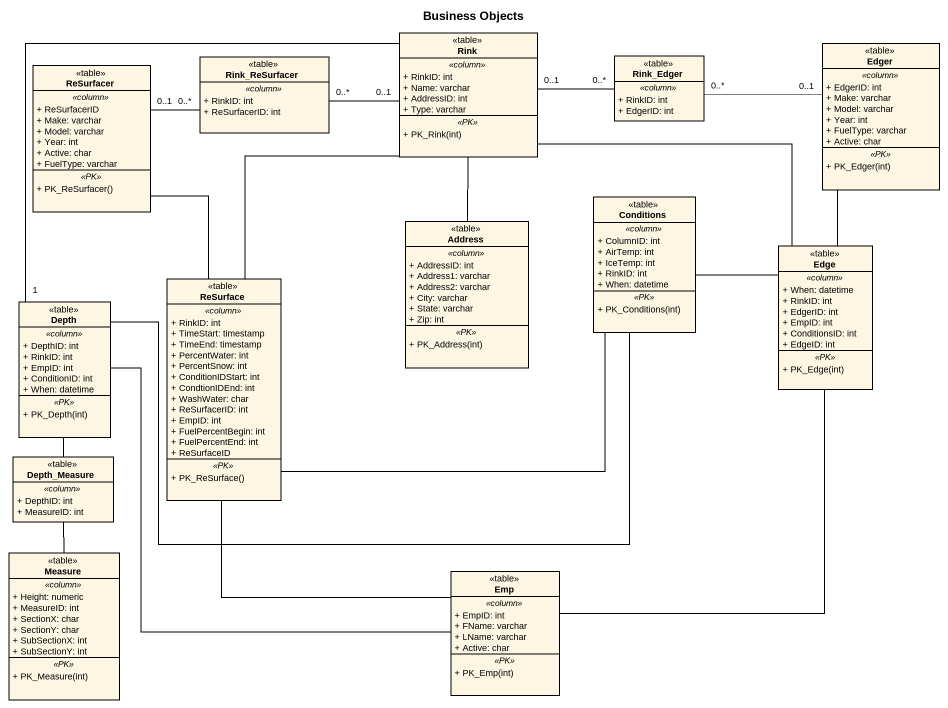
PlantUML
@startuml
title Business Objects
hide circle
hide empty members
skinparam classAttributeIconSize 0
class Rink <<table>> {
  .. <<column>> ..
  + RinkID: int
  + Name: varchar
  + AddressID: int
  + Type: varchar
  .. <<PK>> ..
  + PK_Rink(int)
}
class Edger <<table>> {
  .. <<column>> ..
  + EdgerID: int
  + Make: varchar
  + Model: varchar
  + Year: int
  + FuelType: varchar
  + Active: char
  .. <<PK>> ..
  + PK_Edger(int)
}
class ReSurfacer <<table>> {
  .. <<column>> ..
  + ReSurfacerID
  + Make: varchar
  + Model: varchar
  + Year: int
  + Active: char
  + FuelType: varchar
  .. <<PK>> ..
  + PK_ReSurfacer()
}
class Rink_ReSurfacer <<table>> {
  .. <<column>> ..
  + RinkID: int
  + ReSurfacerID: int
}
class Rink_Edger <<table>> {
  .. <<column>> ..
  + RinkID: int
  + EdgerID: int
}
class Conditions <<table>> {
  .. <<column>> ..
  + ColumnID: int
  + AirTemp: int
  + IceTemp: int
  + RinkID: int
  + When: datetime
  .. <<PK>> ..
  + PK_Conditions(int)
}
class Address <<table>> {
  .. <<column>> ..
  + AddressID: int
  + Address1: varchar
  + Address2: varchar
  + City: varchar
  + State: varchar
  + Zip: int
  .. <<PK>> ..
  + PK_Address(int)
}
class Edge <<table>> {
  .. <<column>> ..
  + When: datetime
  + RinkID: int
  + EdgerID: int
  + EmpID: int
  + ConditionsID: int
  + EdgeID: int
  .. <<PK>> ..
  + PK_Edge(int)
}
class Depth <<table>> {
  .. <<column>> ..
  + DepthID: int
  + RinkID: int
  + EmpID: int
  + ConditionID: int
  + When: datetime
  .. <<PK>> ..
  + PK_Depth(int)
}
class ReSurface <<table>> {
  .. <<column>> ..
  + RinkID: int
  + TimeStart: timestamp
  + TimeEnd: timestamp
  + PercentWater: int
  + PercentSnow: int
  + ConditionIDStart: int
  + CondtionIDEnd: int
  + WashWater: char
  + ReSurfacerID: int
  + EmpID: int
  + FuelPercentBegin: int
  + FuelPercentEnd: int
  + ReSurfaceID
  .. <<PK>> ..
  + PK_ReSurface()
}
class Depth_Measure <<table>> {
  .. <<column>> ..
  + DepthID: int
  + MeasureID: int
}
class Measure <<table>> {
  .. <<column>> ..
  + Height: numeric
  + MeasureID: int
  + SectionX: char
  + SectionY: char
  + SubSectionX: int
  + SubSectionY: int
  .. <<PK>> ..
  + PK_Measure(int)
}
class Emp <<table>> {
  .. <<column>> ..
  + EmpID: int
  + FName: varchar
  + LName: varchar
  + Active: char
  .. <<PK>> ..
  + PK_Emp(int)
}
Rink "0..1" -left- "0..*" Rink_ReSurfacer
Rink "0..1" -right- "0..*" Rink_Edger
Rink -- Address
Edger "0..1" -left- "0..*" Rink_Edger
ReSurfacer "0..1" -right- "0..*" Rink_ReSurfacer
Edge -up- Rink
Edge -up- Edger
Edge -left- Conditions
Depth "1" -up- Rink
Depth -right- Conditions
ReSurface -up- Rink
ReSurface -up- ReSurfacer
ReSurface -right- Conditions
Depth_Measure -up- Depth
Depth_Measure -- Measure
Emp -up- Edge
Emp -left- Depth
Emp -up- ReSurface
@enduml
